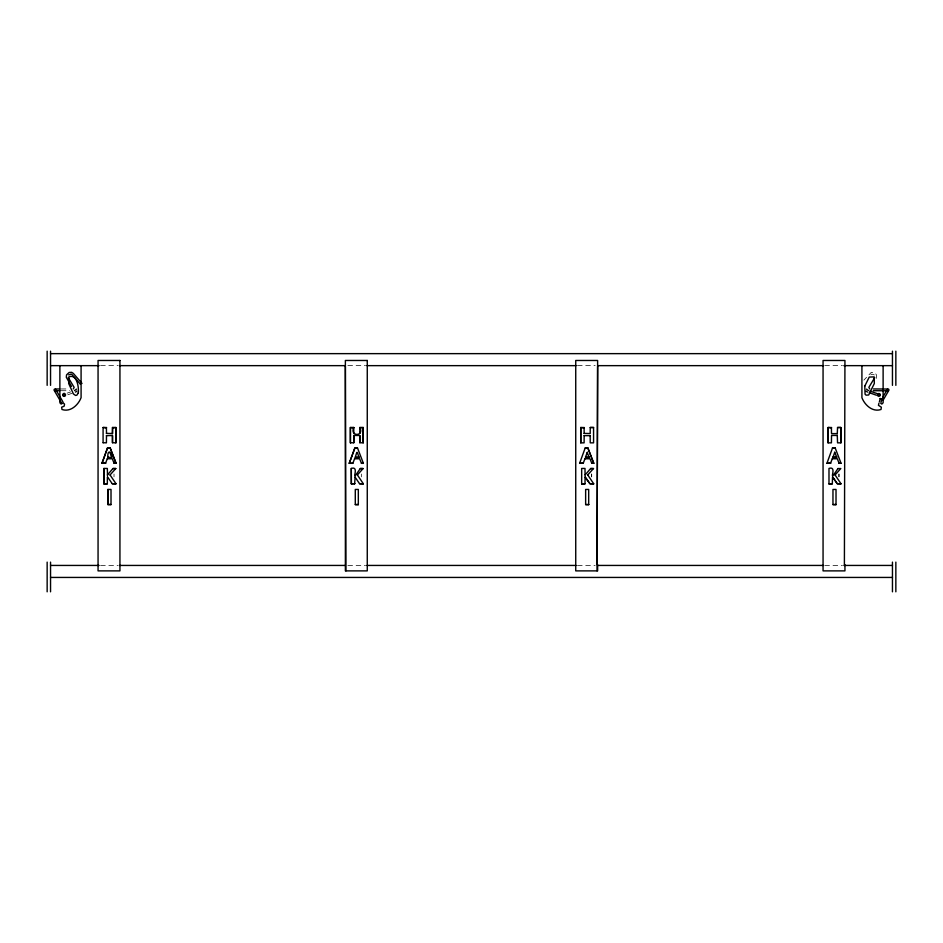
<?xml version="1.0" encoding="UTF-8"?>
<svg xmlns="http://www.w3.org/2000/svg" width="943" height="943" viewBox="0 0 943 943"><rect width="100%" height="100%" fill="white"/><g stroke="black" fill="none" stroke-linecap="round" stroke-linejoin="round"><path stroke-width="0.71" stroke-dasharray="4.71 3.54" d="M114.009 476.828L114.009 474.034M361.334 476.828L361.334 474.034M591.579 476.816L591.579 474.07M591.697 476.828L591.697 474.034M838.905 476.816L838.905 474.07M839.022 476.828L839.022 474.034M876.318 378.379L876.436 374.854L875.564 373.652L873.843 372.473L871.332 372.332L863.871 380.112M870.802 374.76L871.815 374.112L874.326 374.925M67.153 393.148L70.737 391.887M67.766 394.787L73.766 392.689M61.154 388.964L68.144 388.952M61.26 390.72L69.735 390.708M100.583 365.648L118.252 365.648M347.861 365.648L365.53 365.648M577.47 365.648L595.139 365.648M824.748 365.648L842.417 365.648M100.583 565.435L118.252 565.435M347.861 565.435L365.53 565.435M577.47 565.435L595.139 565.435M824.748 565.435L842.417 565.435"/><path stroke-width="1.41" d="M597.072 570.88L597.626 366.497M597.626 564.609L597.626 570.88L575.737 570.88L575.737 360.474L597.626 360.474L597.072 564.609M844.94 564.609L844.94 570.88L823.062 570.88L823.062 360.474L844.94 360.474L844.398 564.609M110.048 474.966L115.8 468.553L113.019 468.459L107.325 475.072M357.373 474.966L363.114 468.553L360.344 468.459C348.179 486.352 361.063 465.253 351.303 468.447L351.303 483.806L354.698 483.653L351.303 483.806M587.737 474.966L593.477 468.553L590.707 468.459L585.002 475.072M835.062 474.966L840.802 468.553L837.973 468.6M115.93 463.178L114.02 463.178L116.072 463.319L110.178 447.972L107.514 447.972L101.927 463.319L105.592 463.178L101.927 463.319M349.24 463.319L354.827 447.972L357.503 447.972L354.863 448.125L349.24 463.319L352.847 463.319L349.381 463.178M593.619 463.178L591.709 463.178L593.76 463.319L587.866 447.972L585.19 447.972L579.603 463.319L583.269 463.178L579.603 463.319M835.192 447.972L832.516 447.972L835.192 447.972L841.073 463.319L839.022 463.178L841.073 463.319M107.962 504.588L107.962 489.452L111.015 489.452L111.015 504.588L107.962 504.588L107.962 489.452M355.287 504.588L358.328 504.588L355.287 504.588L355.287 489.452L358.328 489.452L358.328 504.588M585.638 504.588L588.691 504.588L585.638 504.588L585.638 489.452L588.691 489.452L588.691 504.588M832.964 504.588L836.017 504.588L832.964 504.588L832.964 489.452L836.017 489.452L836.017 504.588M879.406 401.824L880.173 398.547L881.835 398.924L881.033 402.343M112.441 433.591L112.547 427.497L115.895 427.497L115.895 442.845L112.488 442.703L112.488 435.642M584.106 433.391L590.188 433.556L590.235 427.497L593.571 427.497L593.571 442.845L590.235 442.845L590.165 435.642M837.278 433.639L837.549 427.497L840.897 427.497L840.897 442.845L837.549 442.845L837.278 435.43M106.418 435.654L112.488 435.489L112.488 442.703M353.802 435.642L353.743 442.845L353.861 435.489M584.106 435.654L590.235 435.654M831.537 435.489L831.431 442.845L828.084 442.845L828.084 427.497L831.49 427.651L828.084 427.497M107.325 483.806L103.978 483.806L107.325 483.806L107.372 477.146M585.002 483.806L581.666 483.806L585.002 483.806L585.061 477.146M832.327 483.806L828.991 483.806L832.327 483.806L832.528 476.934L837.254 483.653L841.038 483.806L837.29 483.806L832.728 477.04M102.056 463.178L107.514 447.972M105.522 463.319L107.29 458.711M352.847 463.319L354.615 458.711M359.012 457.107L355.181 457.39L356.819 452.44M583.21 463.319L584.978 458.711M826.928 463.319L830.594 463.178L826.928 463.319L832.516 447.972M830.524 463.319L832.292 458.711M112.488 433.426L112.547 427.497M359.813 433.426L359.872 427.497L363.208 427.497L363.208 442.845L359.813 442.703L359.754 435.489L353.967 435.442M590.235 427.497L593.571 427.497M837.549 427.497L840.897 427.497M878.947 403.144L878.452 405.313L881.351 407.199L881.021 409.486C872.581 412.48 864.613 404.889 861.914 397.651L861.914 365.648M882.848 397.121L887.446 389.2L887.257 390.284L888.223 390.803L873.265 390.708M883.002 400.362L889.013 390.037L888.542 389.046L873.454 388.952M874.727 377.648L868.845 387.373L869.741 388.905M107.797 457.237C116.767 461.987 107.467 443.776 107.797 457.107M585.485 457.237L589.375 457.107M836.7 457.107L832.799 457.107M585.002 477.158L589.929 483.653L593.725 483.806L589.976 483.806L585.214 476.934M115.8 468.553L112.96 468.6M363.114 468.553L360.285 468.6M593.477 468.553L590.648 468.6M838.032 468.459C825.95 486.352 838.74 465.253 828.991 468.447L828.991 483.806M106.488 435.642L106.418 442.845L103.211 442.703M115.895 442.845L115.895 427.497M353.802 442.703L350.407 442.845L350.407 427.497L353.743 427.497L353.802 433.426M363.208 442.845L363.208 427.497M584.165 435.642L584.106 442.845L580.758 442.845L580.758 427.497L584.165 427.651L580.888 427.651M828.084 442.845L828.213 427.651M587.183 452.44L589.175 457.39M877.992 394.94L878.805 394.209L879.76 394.763M76.477 389.153L74.509 390.626M75.523 392.111L76.843 391.097M68.674 374.925L71.185 374.112L72.198 374.76L80.461 384.32M73.259 388.905L74.155 387.373L68.273 377.648M877.568 394.15L878.888 393.396L880.208 394.162L880.196 395.683L878.876 396.437L877.556 395.671M54.777 390.803L55.743 390.284L55.554 389.2L62.922 401.848M111.663 457.39L107.973 457.426M107.526 476.934L112.288 483.806L116.036 483.806L110.048 474.942M112.5 433.556L106.418 433.391M587.395 452.227L585.485 457.107M834.72 452.227L832.999 457.39M55.566 390.779L59.845 390.72M59.751 388.964L54.458 389.046L53.987 390.037L61.378 402.72M50.545 353.637L892.455 353.637M50.545 365.648L99.121 365.648M119.726 365.648L344.914 365.648M366.992 365.648L576.008 365.648M598.086 365.648L823.274 365.648M843.879 365.648L892.455 365.648M345.374 366.497L345.928 570.88M103.082 427.497L106.488 427.651L103.082 427.497L103.082 442.845M112.488 427.651L115.765 427.651M350.525 427.651L353.802 427.651M359.813 427.651L363.09 427.651M831.643 433.615L837.337 433.615M831.643 435.442L837.337 435.442M107.537 448.125L110.154 448.125M587.843 448.125L585.19 447.972M355.299 457.426L358.87 457.426M585.662 457.426L589.234 457.426M832.987 457.426L836.547 457.426M107.254 458.769L112.3 458.769L114.127 463.319M354.58 458.769L359.625 458.769L361.44 463.319L363.397 463.319L357.503 447.972M584.943 458.769L589.988 458.769L591.803 463.319M832.268 458.769L837.301 458.769L839.129 463.319M103.978 483.806L103.978 468.447L107.325 468.447L107.514 475.296M581.666 483.806L581.666 468.447L585.002 468.447L585.061 475.095M112.241 483.653L116.036 483.806M359.566 483.653L363.361 483.806L359.613 483.806L355.039 477.04M107.985 504.446L111.015 504.588M50.545 565.435L99.121 565.435M119.726 565.435L344.914 565.435M366.992 565.435L576.008 565.435M598.086 565.435L823.274 565.435M843.879 565.435L892.455 565.435M50.545 577.434L892.455 577.434M881.799 398.924L880.173 398.547M834.708 452.298L836.747 457.143M869.87 391.05L877.037 393.561M869.234 392.689L876.424 395.211M355.087 477.028L354.651 483.806M868.491 390.626L866.523 389.153M866.157 391.097L867.477 392.111M363.397 463.319L361.44 463.319M82.017 383.459L73.354 373.428L71.668 372.332L69.157 372.473L66.564 374.854L66.305 377.259L71.515 386.441M840.897 442.845L840.767 427.651M351.303 468.447L351.421 483.653M103.978 468.447L104.095 483.653M835.062 474.942L841.038 483.806M587.737 474.942L593.725 483.806M357.373 474.942L363.361 483.806M880.75 403.368L881.846 404.075L883.12 402.802L883.12 365.648M359.813 442.703L359.872 435.654M587.866 447.972L593.76 463.319M357.232 452.369L359.071 457.272M110.178 447.972L116.072 463.319M109.918 452.369L111.745 457.143M895.85 351.185L895.85 385.345M895.85 562.122L895.85 591.815M892.455 351.185L892.455 385.345M892.455 562.122L892.455 591.815M831.431 427.497L831.49 433.426M584.106 427.497L584.165 433.426M580.758 427.497L580.758 442.845M359.872 427.497C364.363 436.762 349.594 436.68 353.743 427.497M350.407 427.497L350.407 442.845M106.418 427.497L106.488 433.426M81.086 365.648L81.086 397.651C78.387 404.889 70.419 412.48 61.979 409.486L61.649 407.199L64.159 406.197L64.548 404.123L63.216 402.873L61.154 404.075L59.88 402.802L59.88 365.648M50.545 351.185L50.545 385.345M50.545 562.122L50.545 591.815M47.15 351.185L47.15 385.345M47.15 562.122L47.15 591.815M864.79 386.052L865.073 394.221L866.075 395.152L868.692 394.999L874.326 383.495L874.173 376.894L869.257 377.059L864.79 386.052M78.293 392.901L76.925 395.152L75.593 395.447L73.424 393.95L68.674 383.495L68.827 376.894C76.961 373.499 79.012 387.479 78.293 392.901M65.008 394.94L64.56 395.954L63.476 395.836L63.24 394.763L64.195 394.209L65.008 394.94M64.112 393.396L62.792 394.162L62.804 395.683L64.124 396.437L65.444 395.671L65.432 394.15L64.112 393.396M119.938 360.474L98.06 360.474L98.06 570.88L119.938 570.88L119.938 360.474M367.263 360.474L345.374 360.474L345.374 570.88L367.263 570.88L367.263 360.474"/></g></svg>
